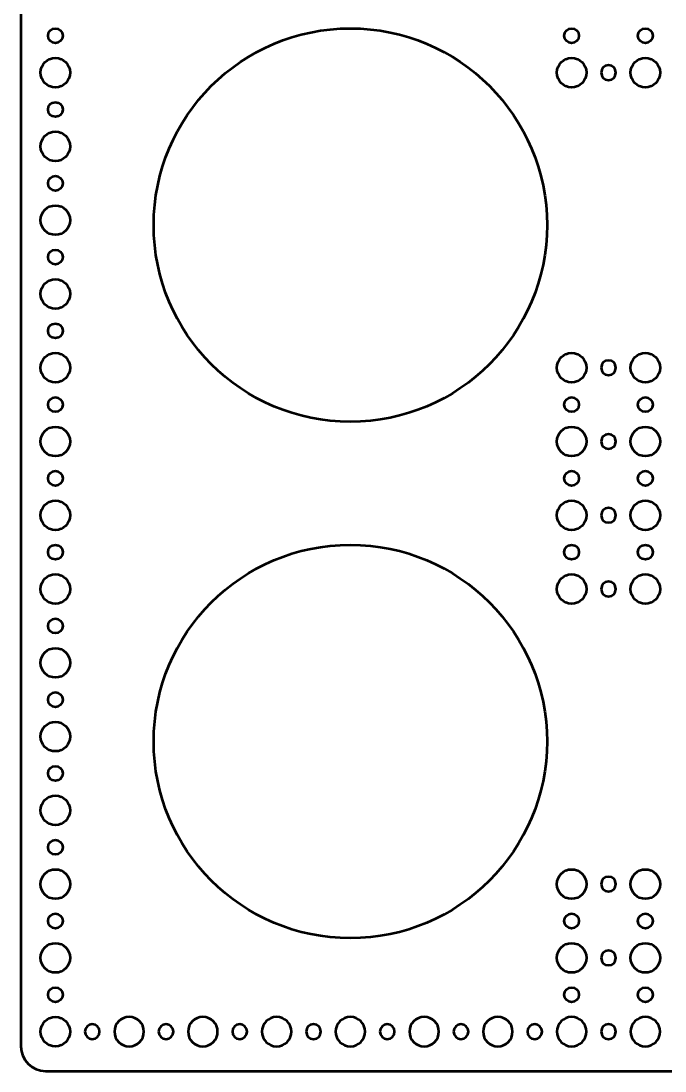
# Model space of a CAD drawing. Header units: centimetres. Extents: x -32.2 to 38.2, y -18.7 to 17.2.
# Drawn here: x 3.8 to 16.9, y -18.7 to 2.65 of the extents above; entities that cross this region are included whole.
import ezdxf

# ---------------------------------------------------------------- set-up
doc = ezdxf.new("R2010")
doc.units = ezdxf.units.CM
doc.header["$MEASUREMENT"] = 0
doc.layers.add('Layer 1', color=7, linetype='Continuous')

msp = doc.modelspace()

# ---------------------------------------------------------------- linework, layer by layer
at = {"layer": 'Layer 1', "lineweight": 53}
for centre, major_axis in [((4.5, 2.35), (0, 0.15)), ((10.5, -1.5), (0, 4)), ((15, 2.35), (0, 0.15)), ((16.5, 2.35), (0, 0.15)), ((4.50001, 1.59999), (0, 0.30001)), ((15.00001, 1.59999), (0, 0.30001)), ((16.50001, 1.59999), (0, 0.30001)), ((4.5, 0.85), (0, 0.15)), ((4.50001, 0.09999), (0, 0.30001)), ((4.5, -0.65), (0, 0.15)), ((4.50001, -1.40001), (0, 0.30001)), ((4.5, -2.15), (0, 0.15)), ((4.50001, -2.90001), (0, 0.30001)), ((4.5, -3.65), (0, 0.15)), ((4.50001, -4.40001), (0, 0.30001)), ((15.00001, -4.40001), (0, 0.30001)), ((16.50001, -4.40001), (0, 0.30001)), ((4.5, -5.15), (0, 0.15)), ((15, -5.15), (0, 0.15)), ((16.5, -5.15), (0, 0.15)), ((4.50001, -5.90001), (0, 0.30001)), ((15.00001, -5.90001), (0, 0.30001)), ((16.50001, -5.90001), (0, 0.30001)), ((4.5, -6.65), (0, 0.15)), ((15, -6.65), (0, 0.15)), ((16.5, -6.65), (0, 0.15)), ((4.50001, -7.40001), (0, 0.30001)), ((15.00001, -7.40001), (0, 0.30001)), ((16.50001, -7.40001), (0, 0.30001)), ((4.5, -8.15), (0, 0.15)), ((10.5, -12), (0, 4)), ((15, -8.15), (0, 0.15)), ((16.5, -8.15), (0, 0.15)), ((4.50001, -8.90001), (0, 0.30001)), ((15.00001, -8.90001), (0, 0.30001)), ((16.50001, -8.90001), (0, 0.30001)), ((4.5, -9.65), (0, 0.15)), ((4.50001, -10.40001), (0, 0.30001)), ((4.5, -11.15), (0, 0.15)), ((4.50001, -11.90001), (0, 0.30001)), ((4.5, -12.65), (0, 0.15)), ((4.50001, -13.40001), (0, 0.30001)), ((4.5, -14.15), (0, 0.15)), ((4.50001, -14.90001), (0, 0.30001)), ((15.00001, -14.90001), (0, 0.30001)), ((16.50001, -14.90001), (0, 0.30001)), ((4.5, -15.65), (0, 0.15)), ((15, -15.65), (0, 0.15)), ((16.5, -15.65), (0, 0.15)), ((4.50001, -16.40001), (0, 0.30001)), ((15.00001, -16.40001), (0, 0.30001)), ((16.50001, -16.40001), (0, 0.30001)), ((4.5, -17.15), (0, 0.15)), ((15, -17.15), (0, 0.15)), ((16.5, -17.15), (0, 0.15)), ((4.50001, -17.90001), (0, 0.30001))]:
    msp.add_ellipse(centre, major_axis=major_axis, ratio=1, dxfattribs=at)
for points, knots in [([(3.8, -18.2), (3.8, -18.2), (3.8, 16.7), (3.8, 16.7), (3.8, 16.7), (3.8, 16.97614), (4.02386, 17.2), (4.3, 17.2), (4.3, 17.2), (4.3, 17.2), (37.7, 17.2), (37.7, 17.2), (37.7, 17.2), (37.97614, 17.2), (38.2, 16.97614), (38.2, 16.7), (38.2, 16.7), (38.2, 16.7), (38.2, -18.2), (38.2, -18.2), (38.2, -18.2), (38.2, -18.47614), (37.97614, -18.7), (37.7, -18.7), (37.7, -18.7), (37.7, -18.7), (4.3, -18.7), (4.3, -18.7), (4.3, -18.7), (4.02386, -18.7), (3.8, -18.47614), (3.8, -18.2)], [0, 0, 0, 0, 0.11111111, 0.11111111, 0.11111111, 0.11111111, 0.22222222, 0.22222222, 0.22222222, 0.22222222, 0.33333333, 0.33333333, 0.33333333, 0.33333333, 0.44444444, 0.44444444, 0.44444444, 0.44444444, 0.55555556, 0.55555556, 0.55555556, 0.55555556, 0.66666667, 0.66666667, 0.66666667, 0.66666667, 0.77777778, 0.77777778, 0.77777778, 0.77777778, 1, 1, 1, 1]), ([(15.6, 1.6), (15.6, 1.68284), (15.66716, 1.75), (15.75, 1.75), (15.75, 1.75), (15.83284, 1.75), (15.9, 1.68284), (15.9, 1.6), (15.9, 1.6), (15.9, 1.51716), (15.83284, 1.45), (15.75, 1.45), (15.75, 1.45), (15.66716, 1.45), (15.6, 1.51716), (15.6, 1.6)], [0, 0, 0, 0, 0.2, 0.2, 0.2, 0.2, 0.4, 0.4, 0.4, 0.4, 0.6, 0.6, 0.6, 0.6, 1, 1, 1, 1]), ([(15.6, -4.4), (15.6, -4.31716), (15.66716, -4.25), (15.75, -4.25), (15.75, -4.25), (15.83284, -4.25), (15.9, -4.31716), (15.9, -4.4), (15.9, -4.4), (15.9, -4.48284), (15.83284, -4.55), (15.75, -4.55), (15.75, -4.55), (15.66716, -4.55), (15.6, -4.48284), (15.6, -4.4)], [0, 0, 0, 0, 0.2, 0.2, 0.2, 0.2, 0.4, 0.4, 0.4, 0.4, 0.6, 0.6, 0.6, 0.6, 1, 1, 1, 1]), ([(15.6, -5.9), (15.6, -5.81716), (15.66716, -5.75), (15.75, -5.75), (15.75, -5.75), (15.83284, -5.75), (15.9, -5.81716), (15.9, -5.9), (15.9, -5.9), (15.9, -5.98284), (15.83284, -6.05), (15.75, -6.05), (15.75, -6.05), (15.66716, -6.05), (15.6, -5.98284), (15.6, -5.9)], [0, 0, 0, 0, 0.2, 0.2, 0.2, 0.2, 0.4, 0.4, 0.4, 0.4, 0.6, 0.6, 0.6, 0.6, 1, 1, 1, 1]), ([(15.6, -7.4), (15.6, -7.31716), (15.66716, -7.25), (15.75, -7.25), (15.75, -7.25), (15.83284, -7.25), (15.9, -7.31716), (15.9, -7.4), (15.9, -7.4), (15.9, -7.48284), (15.83284, -7.55), (15.75, -7.55), (15.75, -7.55), (15.66716, -7.55), (15.6, -7.48284), (15.6, -7.4)], [0, 0, 0, 0, 0.2, 0.2, 0.2, 0.2, 0.4, 0.4, 0.4, 0.4, 0.6, 0.6, 0.6, 0.6, 1, 1, 1, 1]), ([(15.6, -8.9), (15.6, -8.81716), (15.66716, -8.75), (15.75, -8.75), (15.75, -8.75), (15.83284, -8.75), (15.9, -8.81716), (15.9, -8.9), (15.9, -8.9), (15.9, -8.98284), (15.83284, -9.05), (15.75, -9.05), (15.75, -9.05), (15.66716, -9.05), (15.6, -8.98284), (15.6, -8.9)], [0, 0, 0, 0, 0.2, 0.2, 0.2, 0.2, 0.4, 0.4, 0.4, 0.4, 0.6, 0.6, 0.6, 0.6, 1, 1, 1, 1]), ([(15.6, -14.9), (15.6, -14.81716), (15.66716, -14.75), (15.75, -14.75), (15.75, -14.75), (15.83284, -14.75), (15.9, -14.81716), (15.9, -14.9), (15.9, -14.9), (15.9, -14.98284), (15.83284, -15.05), (15.75, -15.05), (15.75, -15.05), (15.66716, -15.05), (15.6, -14.98284), (15.6, -14.9)], [0, 0, 0, 0, 0.2, 0.2, 0.2, 0.2, 0.4, 0.4, 0.4, 0.4, 0.6, 0.6, 0.6, 0.6, 1, 1, 1, 1]), ([(15.6, -16.4), (15.6, -16.31716), (15.66716, -16.25), (15.75, -16.25), (15.75, -16.25), (15.83284, -16.25), (15.9, -16.31716), (15.9, -16.4), (15.9, -16.4), (15.9, -16.48284), (15.83284, -16.55), (15.75, -16.55), (15.75, -16.55), (15.66716, -16.55), (15.6, -16.48284), (15.6, -16.4)], [0, 0, 0, 0, 0.2, 0.2, 0.2, 0.2, 0.4, 0.4, 0.4, 0.4, 0.6, 0.6, 0.6, 0.6, 1, 1, 1, 1]), ([(5.7, -17.9), (5.7, -17.73431), (5.83431, -17.6), (6, -17.6), (6, -17.6), (6.16569, -17.6), (6.3, -17.73431), (6.3, -17.9), (6.3, -17.9), (6.3, -18.06569), (6.16569, -18.2), (6, -18.2), (6, -18.2), (5.83431, -18.2), (5.7, -18.06569), (5.7, -17.9)], [0, 0, 0, 0, 0.2, 0.2, 0.2, 0.2, 0.4, 0.4, 0.4, 0.4, 0.6, 0.6, 0.6, 0.6, 1, 1, 1, 1]), ([(7.2, -17.9), (7.2, -17.73431), (7.33431, -17.6), (7.5, -17.6), (7.5, -17.6), (7.66569, -17.6), (7.8, -17.73431), (7.8, -17.9), (7.8, -17.9), (7.8, -18.06569), (7.66569, -18.2), (7.5, -18.2), (7.5, -18.2), (7.33431, -18.2), (7.2, -18.06569), (7.2, -17.9)], [0, 0, 0, 0, 0.2, 0.2, 0.2, 0.2, 0.4, 0.4, 0.4, 0.4, 0.6, 0.6, 0.6, 0.6, 1, 1, 1, 1]), ([(8.7, -17.9), (8.7, -17.73431), (8.83431, -17.6), (9, -17.6), (9, -17.6), (9.16569, -17.6), (9.3, -17.73431), (9.3, -17.9), (9.3, -17.9), (9.3, -18.06569), (9.16569, -18.2), (9, -18.2), (9, -18.2), (8.83431, -18.2), (8.7, -18.06569), (8.7, -17.9)], [0, 0, 0, 0, 0.2, 0.2, 0.2, 0.2, 0.4, 0.4, 0.4, 0.4, 0.6, 0.6, 0.6, 0.6, 1, 1, 1, 1]), ([(10.2, -17.9), (10.2, -17.73431), (10.33431, -17.6), (10.5, -17.6), (10.5, -17.6), (10.66569, -17.6), (10.8, -17.73431), (10.8, -17.9), (10.8, -17.9), (10.8, -18.06569), (10.66569, -18.2), (10.5, -18.2), (10.5, -18.2), (10.33431, -18.2), (10.2, -18.06569), (10.2, -17.9)], [0, 0, 0, 0, 0.2, 0.2, 0.2, 0.2, 0.4, 0.4, 0.4, 0.4, 0.6, 0.6, 0.6, 0.6, 1, 1, 1, 1]), ([(11.7, -17.9), (11.7, -17.73431), (11.83431, -17.6), (12, -17.6), (12, -17.6), (12.16569, -17.6), (12.3, -17.73431), (12.3, -17.9), (12.3, -17.9), (12.3, -18.06569), (12.16569, -18.2), (12, -18.2), (12, -18.2), (11.83431, -18.2), (11.7, -18.06569), (11.7, -17.9)], [0, 0, 0, 0, 0.2, 0.2, 0.2, 0.2, 0.4, 0.4, 0.4, 0.4, 0.6, 0.6, 0.6, 0.6, 1, 1, 1, 1]), ([(13.2, -17.9), (13.2, -17.73431), (13.33431, -17.6), (13.5, -17.6), (13.5, -17.6), (13.66569, -17.6), (13.8, -17.73431), (13.8, -17.9), (13.8, -17.9), (13.8, -18.06569), (13.66569, -18.2), (13.5, -18.2), (13.5, -18.2), (13.33431, -18.2), (13.2, -18.06569), (13.2, -17.9)], [0, 0, 0, 0, 0.2, 0.2, 0.2, 0.2, 0.4, 0.4, 0.4, 0.4, 0.6, 0.6, 0.6, 0.6, 1, 1, 1, 1]), ([(14.7, -17.9), (14.7, -17.73431), (14.83431, -17.6), (15, -17.6), (15, -17.6), (15.16569, -17.6), (15.3, -17.73431), (15.3, -17.9), (15.3, -17.9), (15.3, -18.06569), (15.16569, -18.2), (15, -18.2), (15, -18.2), (14.83431, -18.2), (14.7, -18.06569), (14.7, -17.9)], [0, 0, 0, 0, 0.2, 0.2, 0.2, 0.2, 0.4, 0.4, 0.4, 0.4, 0.6, 0.6, 0.6, 0.6, 1, 1, 1, 1]), ([(16.2, -17.9), (16.2, -17.73431), (16.33431, -17.6), (16.5, -17.6), (16.5, -17.6), (16.66569, -17.6), (16.8, -17.73431), (16.8, -17.9), (16.8, -17.9), (16.8, -18.06569), (16.66569, -18.2), (16.5, -18.2), (16.5, -18.2), (16.33431, -18.2), (16.2, -18.06569), (16.2, -17.9)], [0, 0, 0, 0, 0.2, 0.2, 0.2, 0.2, 0.4, 0.4, 0.4, 0.4, 0.6, 0.6, 0.6, 0.6, 1, 1, 1, 1]), ([(5.1, -17.9), (5.1, -17.81716), (5.16716, -17.75), (5.25, -17.75), (5.25, -17.75), (5.33284, -17.75), (5.4, -17.81716), (5.4, -17.9), (5.4, -17.9), (5.4, -17.98284), (5.33284, -18.05), (5.25, -18.05), (5.25, -18.05), (5.16716, -18.05), (5.1, -17.98284), (5.1, -17.9)], [0, 0, 0, 0, 0.2, 0.2, 0.2, 0.2, 0.4, 0.4, 0.4, 0.4, 0.6, 0.6, 0.6, 0.6, 1, 1, 1, 1]), ([(6.6, -17.9), (6.6, -17.81716), (6.66716, -17.75), (6.75, -17.75), (6.75, -17.75), (6.83284, -17.75), (6.9, -17.81716), (6.9, -17.9), (6.9, -17.9), (6.9, -17.98284), (6.83284, -18.05), (6.75, -18.05), (6.75, -18.05), (6.66716, -18.05), (6.6, -17.98284), (6.6, -17.9)], [0, 0, 0, 0, 0.2, 0.2, 0.2, 0.2, 0.4, 0.4, 0.4, 0.4, 0.6, 0.6, 0.6, 0.6, 1, 1, 1, 1]), ([(8.1, -17.9), (8.1, -17.81716), (8.16716, -17.75), (8.25, -17.75), (8.25, -17.75), (8.33284, -17.75), (8.4, -17.81716), (8.4, -17.9), (8.4, -17.9), (8.4, -17.98284), (8.33284, -18.05), (8.25, -18.05), (8.25, -18.05), (8.16716, -18.05), (8.1, -17.98284), (8.1, -17.9)], [0, 0, 0, 0, 0.2, 0.2, 0.2, 0.2, 0.4, 0.4, 0.4, 0.4, 0.6, 0.6, 0.6, 0.6, 1, 1, 1, 1]), ([(9.6, -17.9), (9.6, -17.81716), (9.66716, -17.75), (9.75, -17.75), (9.75, -17.75), (9.83284, -17.75), (9.9, -17.81716), (9.9, -17.9), (9.9, -17.9), (9.9, -17.98284), (9.83284, -18.05), (9.75, -18.05), (9.75, -18.05), (9.66716, -18.05), (9.6, -17.98284), (9.6, -17.9)], [0, 0, 0, 0, 0.2, 0.2, 0.2, 0.2, 0.4, 0.4, 0.4, 0.4, 0.6, 0.6, 0.6, 0.6, 1, 1, 1, 1]), ([(11.1, -17.9), (11.1, -17.81716), (11.16716, -17.75), (11.25, -17.75), (11.25, -17.75), (11.33284, -17.75), (11.4, -17.81716), (11.4, -17.9), (11.4, -17.9), (11.4, -17.98284), (11.33284, -18.05), (11.25, -18.05), (11.25, -18.05), (11.16716, -18.05), (11.1, -17.98284), (11.1, -17.9)], [0, 0, 0, 0, 0.2, 0.2, 0.2, 0.2, 0.4, 0.4, 0.4, 0.4, 0.6, 0.6, 0.6, 0.6, 1, 1, 1, 1]), ([(12.6, -17.9), (12.6, -17.81716), (12.66716, -17.75), (12.75, -17.75), (12.75, -17.75), (12.83284, -17.75), (12.9, -17.81716), (12.9, -17.9), (12.9, -17.9), (12.9, -17.98284), (12.83284, -18.05), (12.75, -18.05), (12.75, -18.05), (12.66716, -18.05), (12.6, -17.98284), (12.6, -17.9)], [0, 0, 0, 0, 0.2, 0.2, 0.2, 0.2, 0.4, 0.4, 0.4, 0.4, 0.6, 0.6, 0.6, 0.6, 1, 1, 1, 1]), ([(14.1, -17.9), (14.1, -17.81716), (14.16716, -17.75), (14.25, -17.75), (14.25, -17.75), (14.33284, -17.75), (14.4, -17.81716), (14.4, -17.9), (14.4, -17.9), (14.4, -17.98284), (14.33284, -18.05), (14.25, -18.05), (14.25, -18.05), (14.16716, -18.05), (14.1, -17.98284), (14.1, -17.9)], [0, 0, 0, 0, 0.2, 0.2, 0.2, 0.2, 0.4, 0.4, 0.4, 0.4, 0.6, 0.6, 0.6, 0.6, 1, 1, 1, 1]), ([(15.6, -17.9), (15.6, -17.81716), (15.66716, -17.75), (15.75, -17.75), (15.75, -17.75), (15.83284, -17.75), (15.9, -17.81716), (15.9, -17.9), (15.9, -17.9), (15.9, -17.98284), (15.83284, -18.05), (15.75, -18.05), (15.75, -18.05), (15.66716, -18.05), (15.6, -17.98284), (15.6, -17.9)], [0, 0, 0, 0, 0.2, 0.2, 0.2, 0.2, 0.4, 0.4, 0.4, 0.4, 0.6, 0.6, 0.6, 0.6, 1, 1, 1, 1])]:
    msp.add_open_spline(points, degree=3, knots=knots, dxfattribs=at)

doc.saveas('drawing.dxf')
